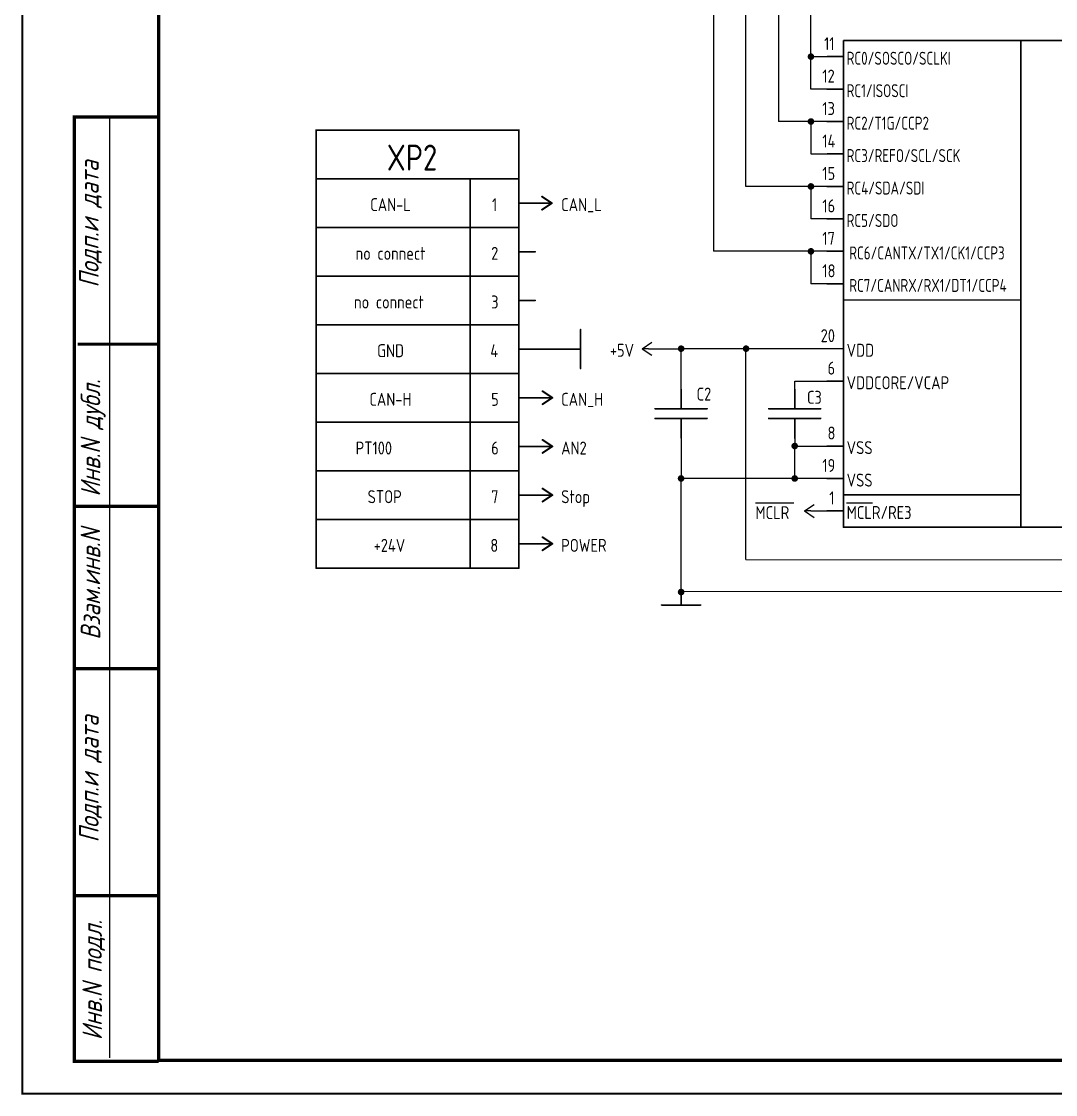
# Model space of a CAD drawing. Extents: x 5 to 425, y 5 to 303.
# Drawn here: x 4.9 to 164.1, y 4.9 to 170.2 of the extents above; entities that cross this region are included whole.
import ezdxf

# ---------------------------------------------------------------- set-up
doc = ezdxf.new("R2010")
doc.units = 0
doc.header["$MEASUREMENT"] = 0
doc.layers.get('0').update_dxf_attribs({"linetype": 'CONTINUOUS'})
for name, color, linetype in [('FOCN', 4, 'CONTINUOUS'), ('RAZM', 3, 'CONTINUOUS'), ('SHEET1', 2, 'CONTINUOUS')]:
    doc.layers.add(name, color=color, linetype=linetype)
doc.styles.add('ROMOND', font='romand.shx', dxfattribs={"width": 0.8, "oblique": 15, "height": 3})
doc.styles.add('sh', font='GOST_4.TTF', dxfattribs={"width": 0.9})
doc.styles.get("Standard").update_dxf_attribs({"font": 'GOST_3.TTF', "height": 4})

# ---------------------------------------------------------------- blocks, each defined once
blk = doc.blocks.new('UNIT_DISC')
at = {"linetype": 'Continuous', "const_width": 0.5}
blk.add_lwpolyline([(0.25, 0, 1), (-0.25, 0, 1)], format="xyb", close=True, dxfattribs=at)
blk = doc.blocks.new('2')
at = {"layer": 'SHEET1', "linetype": 'Continuous', "const_width": 0.254}
for points in [[(59.5, 72), (59.5, 78)], [(58.5, 75), (57.5, 75)], [(59.5, 75), (57.5, 75)]]:
    blk.add_lwpolyline(points, dxfattribs=at)
at = {"layer": 'SHEET1', "xscale": 0.254, "yscale": 0.254, "zscale": 0.254}
for p in [(59.5, 78), (57.5, 75), (57.5, 75), (58.5, 75), (59.5, 75), (59.5, 72)]:
    blk.add_blockref('UNIT_DISC', p, dxfattribs=at)
blk = doc.blocks.new('U8')
at = {"layer": 'SHEET1', "linetype": 'Continuous', "const_width": 0.254}
for points in [[(18.75, 48.75), (18.75, 41.25)], [(42.5, 48.75), (18.75, 48.75)], [(42.5, 47.5), (42.5, 48.75)], [(42.5, 48.75), (48.75, 48.75)], [(48.75, 48.75), (50, 48.75)], [(50, 48.75), (50, 42.5)], [(42.5, 41.25), (42.5, 47.5)], [(50, 45), (52.5, 45)], [(50, 45), (52.5, 45)], [(18.75, 41.25), (42.5, 41.25)], [(42.5, 41.25), (48.75, 41.25)], [(48.75, 41.25), (50, 41.25)], [(50, 42.5), (50, 41.25)]]:
    blk.add_lwpolyline(points, dxfattribs=at)
at = {"layer": 'SHEET1', "xscale": 0.254, "yscale": 0.254, "zscale": 0.254}
for p in [(18.75, 48.75), (18.75, 48.75), (42.5, 48.75), (42.5, 48.75), (42.5, 48.75), (48.75, 48.75), (48.75, 48.75), (50, 48.75), (50, 48.75), (42.5, 47.5), (42.5, 47.5), (50, 45), (50, 45), (52.5, 45), (52.5, 45), (18.75, 41.25), (18.75, 41.25), (42.5, 41.25), (42.5, 41.25), (42.5, 41.25), (48.75, 41.25), (48.75, 41.25), (50, 42.5), (50, 42.5), (50, 41.25), (50, 41.25)]:
    blk.add_blockref('UNIT_DISC', p, dxfattribs=at)
at = {"layer": 'SHEET1'}
for s, p in [('+24V', (27.62, 43.75)), ('8', (45.59, 43.75))]:
    blk.add_text(s, height=2, dxfattribs=at).set_placement(p)
blk = doc.blocks.new('U2')
at = {"layer": 'SHEET1', "linetype": 'Continuous', "const_width": 0.254}
for points in [[(18.75, 93.75), (18.75, 86.25)], [(42.5, 93.75), (18.75, 93.75)], [(42.5, 92.5), (42.5, 93.75)], [(42.5, 93.75), (48.75, 93.75)], [(42.5, 86.25), (42.5, 92.5)], [(48.75, 93.75), (50, 93.75)], [(50, 93.75), (50, 87.5)], [(50, 90), (52.5, 90)], [(50, 90), (52.5, 90)], [(18.75, 86.25), (42.5, 86.25)], [(42.5, 86.25), (48.75, 86.25)], [(48.75, 86.25), (50, 86.25)], [(50, 87.5), (50, 86.25)]]:
    blk.add_lwpolyline(points, dxfattribs=at)
at = {"layer": 'SHEET1', "xscale": 0.254, "yscale": 0.254, "zscale": 0.254}
for p in [(18.75, 93.75), (18.75, 93.75), (42.5, 93.75), (42.5, 93.75), (42.5, 93.75), (42.5, 92.5), (42.5, 92.5), (48.75, 93.75), (48.75, 93.75), (50, 93.75), (50, 93.75), (50, 90), (50, 90), (52.5, 90), (52.5, 90), (18.75, 86.25), (18.75, 86.25), (42.5, 86.25), (42.5, 86.25), (42.5, 86.25), (48.75, 86.25), (48.75, 86.25), (50, 87.5), (50, 87.5), (50, 86.25), (50, 86.25)]:
    blk.add_blockref('UNIT_DISC', p, dxfattribs=at)
at = {"layer": 'SHEET1'}
for s, p in [('no connect', (24.84, 88.75)), ('2', (45.72, 88.75))]:
    blk.add_text(s, height=2, dxfattribs=at).set_placement(p)
blk = doc.blocks.new('U4')
at = {"layer": 'SHEET1', "linetype": 'Continuous', "const_width": 0.254}
for points in [[(18.75, 78.75), (18.75, 71.25)], [(42.5, 78.75), (18.75, 78.75)], [(42.5, 77.5), (42.5, 78.75)], [(42.5, 78.75), (48.75, 78.75)], [(48.75, 78.75), (50, 78.75)], [(50, 78.75), (50, 72.5)], [(42.5, 71.25), (42.5, 77.5)], [(50, 75), (52.5, 75)], [(50, 75), (52.5, 75)], [(18.75, 71.25), (42.5, 71.25)], [(42.5, 71.25), (48.75, 71.25)], [(48.75, 71.25), (50, 71.25)], [(50, 72.5), (50, 71.25)]]:
    blk.add_lwpolyline(points, dxfattribs=at)
at = {"layer": 'SHEET1', "xscale": 0.254, "yscale": 0.254, "zscale": 0.254}
for p in [(18.75, 78.75), (18.75, 78.75), (42.5, 78.75), (42.5, 78.75), (42.5, 78.75), (48.75, 78.75), (48.75, 78.75), (50, 78.75), (50, 78.75), (42.5, 77.5), (42.5, 77.5), (50, 75), (50, 75), (52.5, 75), (52.5, 75), (18.75, 71.25), (18.75, 71.25), (42.5, 71.25), (42.5, 71.25), (42.5, 71.25), (48.75, 71.25), (48.75, 71.25), (50, 72.5), (50, 72.5), (50, 71.25), (50, 71.25)]:
    blk.add_blockref('UNIT_DISC', p, dxfattribs=at)
at = {"layer": 'SHEET1'}
for s, p in [('GND', (28.15, 73.75)), ('4', (45.59, 73.75))]:
    blk.add_text(s, height=2, dxfattribs=at).set_placement(p)
blk = doc.blocks.new('U1')
at = {"layer": 'SHEET1', "linetype": 'Continuous', "const_width": 0.254}
for points in [[(18.75, 101.25), (18.75, 93.75)], [(42.5, 101.25), (18.75, 101.25)], [(42.5, 100), (42.5, 101.25)], [(42.5, 101.25), (48.75, 101.25)], [(48.75, 101.25), (50, 101.25)], [(50, 101.25), (50, 95)], [(42.5, 93.75), (42.5, 100)], [(50, 97.5), (52.5, 97.5)], [(50, 97.5), (52.5, 97.5)], [(50, 95), (50, 93.75)], [(18.75, 93.75), (42.5, 93.75)], [(42.5, 93.75), (48.75, 93.75)], [(48.75, 93.75), (50, 93.75)]]:
    blk.add_lwpolyline(points, dxfattribs=at)
at = {"layer": 'SHEET1', "xscale": 0.254, "yscale": 0.254, "zscale": 0.254}
for p in [(18.75, 101.25), (18.75, 101.25), (42.5, 101.25), (42.5, 101.25), (42.5, 101.25), (48.75, 101.25), (48.75, 101.25), (50, 101.25), (50, 101.25), (42.5, 100), (42.5, 100), (50, 97.5), (50, 97.5), (52.5, 97.5), (52.5, 97.5), (50, 95), (50, 95), (18.75, 93.75), (18.75, 93.75), (42.5, 93.75), (42.5, 93.75), (42.5, 93.75), (48.75, 93.75), (48.75, 93.75), (50, 93.75), (50, 93.75)]:
    blk.add_blockref('UNIT_DISC', p, dxfattribs=at)
at = {"layer": 'SHEET1'}
for s, p in [('CAN-L', (27.09, 96.25)), ('1', (45.85, 96.25))]:
    blk.add_text(s, height=2, dxfattribs=at).set_placement(p)
blk = doc.blocks.new('U5')
at = {"layer": 'SHEET1', "linetype": 'Continuous', "const_width": 0.254}
for points in [[(18.75, 71.25), (18.75, 63.75)], [(42.5, 71.25), (18.75, 71.25)], [(42.5, 70), (42.5, 71.25)], [(42.5, 71.25), (48.75, 71.25)], [(48.75, 71.25), (50, 71.25)], [(50, 71.25), (50, 65)], [(42.5, 63.75), (42.5, 70)], [(50, 67.5), (52.5, 67.5)], [(50, 67.5), (52.5, 67.5)], [(50, 65), (50, 63.75)], [(18.75, 63.75), (42.5, 63.75)], [(42.5, 63.75), (48.75, 63.75)], [(48.75, 63.75), (50, 63.75)]]:
    blk.add_lwpolyline(points, dxfattribs=at)
at = {"layer": 'SHEET1', "xscale": 0.254, "yscale": 0.254, "zscale": 0.254}
for p in [(18.75, 71.25), (18.75, 71.25), (42.5, 71.25), (42.5, 71.25), (42.5, 71.25), (48.75, 71.25), (48.75, 71.25), (50, 71.25), (50, 71.25), (42.5, 70), (42.5, 70), (50, 67.5), (50, 67.5), (52.5, 67.5), (52.5, 67.5), (50, 65), (50, 65), (18.75, 63.75), (18.75, 63.75), (42.5, 63.75), (42.5, 63.75), (42.5, 63.75), (48.75, 63.75), (48.75, 63.75), (50, 63.75), (50, 63.75)]:
    blk.add_blockref('UNIT_DISC', p, dxfattribs=at)
at = {"layer": 'SHEET1'}
for s, p in [('CAN-H', (26.96, 66.25)), ('5', (45.72, 66.25))]:
    blk.add_text(s, height=2, dxfattribs=at).set_placement(p)

msp = doc.modelspace()

# ---------------------------------------------------------------- linework, layer by layer
at = {"linetype": 'Continuous'}
for points, const_width in [([(126.73, 164.8, 1), (126.22, 164.8, 1)], 0.508), ([(126.54, 164.8, 1), (126.41, 164.8, 1)], 0.127), ([(126.54, 164.8, 1), (126.41, 164.8, 1)], 0.127), ([(126.54, 164.8, 1), (126.41, 164.8, 1)], 0.127), ([(126.73, 154.8, 1), (126.22, 154.8, 1)], 0.508), ([(126.54, 154.8, 1), (126.41, 154.8, 1)], 0.127), ([(126.54, 154.8, 1), (126.41, 154.8, 1)], 0.127), ([(126.54, 154.8, 1), (126.41, 154.8, 1)], 0.127), ([(126.73, 144.8, 1), (126.22, 144.8, 1)], 0.508), ([(126.54, 144.8, 1), (126.41, 144.8, 1)], 0.127), ([(126.54, 144.8, 1), (126.41, 144.8, 1)], 0.127), ([(126.54, 144.8, 1), (126.41, 144.8, 1)], 0.127), ([(126.73, 134.8, 1), (126.22, 134.8, 1)], 0.508), ([(126.54, 134.8, 1), (126.41, 134.8, 1)], 0.127), ([(126.54, 134.8, 1), (126.41, 134.8, 1)], 0.127), ([(126.54, 134.8, 1), (126.41, 134.8, 1)], 0.127), ([(106.73, 119.8, 1), (106.22, 119.8, 1)], 0.508), ([(106.54, 119.8, 1), (106.41, 119.8, 1)], 0.127), ([(106.54, 119.8, 1), (106.41, 119.8, 1)], 0.127), ([(106.54, 119.8, 1), (106.41, 119.8, 1)], 0.127), ([(116.73, 119.8, 1), (116.22, 119.8, 1)], 0.508), ([(116.54, 119.8, 1), (116.41, 119.8, 1)], 0.127), ([(116.54, 119.8, 1), (116.41, 119.8, 1)], 0.127), ([(116.54, 119.8, 1), (116.41, 119.8, 1)], 0.127), ([(124.23, 104.8, 1), (123.72, 104.8, 1)], 0.508), ([(124.04, 104.8, 1), (123.91, 104.8, 1)], 0.127), ([(124.04, 104.8, 1), (123.91, 104.8, 1)], 0.127), ([(124.04, 104.8, 1), (123.91, 104.8, 1)], 0.127), ([(106.73, 99.8, 1), (106.22, 99.8, 1)], 0.508), ([(106.54, 99.8, 1), (106.41, 99.8, 1)], 0.127), ([(106.54, 99.8, 1), (106.41, 99.8, 1)], 0.127), ([(106.54, 99.8, 1), (106.41, 99.8, 1)], 0.127), ([(124.23, 99.8, 1), (123.72, 99.8, 1)], 0.508), ([(124.04, 99.8, 1), (123.91, 99.8, 1)], 0.127), ([(124.04, 99.8, 1), (123.91, 99.8, 1)], 0.127), ([(124.04, 99.8, 1), (123.91, 99.8, 1)], 0.127), ([(106.73, 82.3, 1), (106.22, 82.3, 1)], 0.508), ([(106.54, 82.3, 1), (106.41, 82.3, 1)], 0.127), ([(106.54, 82.3, 1), (106.41, 82.3, 1)], 0.127)]:
    msp.add_lwpolyline(points, format="xyb", close=True, dxfattribs=dict(at, const_width=const_width))
at = {"layer": 'FOCN'}
msp.add_line((18.5, 10.5), (18.5, 155.5), dxfattribs=at)
at = {"layer": 'FOCN', "const_width": 0.525, "flags": 128}
msp.add_lwpolyline([(26, 10.15), (419.75, 10.15), (419.75, 298.9), (26, 298.9)], close=True, dxfattribs=at)
at = {"layer": 'FOCN', "const_width": 0.5}
for points in [[(26, 155.5), (13, 155.5), (13, 10), (26, 10)], [(13.5, 120.5), (26, 120.5)], [(13, 95.5), (26, 95.5)], [(13, 70.5), (26, 70.5)], [(13, 35.5), (26, 35.5)]]:
    msp.add_lwpolyline(points, dxfattribs=at)
at = {"layer": 'RAZM', "const_width": 0.263}
msp.add_lwpolyline([(5, 5), (425, 5), (425, 303), (5, 303)], close=True, dxfattribs=at)
at = {"layer": 'SHEET1', "linetype": 'Continuous'}
for p, q in [((111.47, 189.8), (111.47, 134.8)), ((116.47, 144.8), (116.47, 184.8)), ((121.47, 179.8), (121.47, 154.8)), ((126.47, 164.8), (126.47, 174.8)), ((126.47, 164.8), (128.97, 164.8)), ((126.47, 159.8), (126.47, 164.8)), ((128.97, 159.8), (126.47, 159.8)), ((126.47, 154.8), (121.47, 154.8)), ((126.47, 154.8), (126.47, 149.8)), ((128.97, 154.8), (126.47, 154.8)), ((126.47, 149.8), (128.97, 149.8)), ((126.47, 144.8), (116.47, 144.8)), ((128.97, 144.8), (126.47, 144.8)), ((126.47, 144.8), (126.47, 139.8)), ((128.97, 139.8), (126.47, 139.8)), ((126.47, 134.8), (111.47, 134.8)), ((128.97, 134.8), (126.47, 134.8)), ((126.47, 134.8), (126.47, 129.8)), ((128.97, 129.8), (126.47, 129.8)), ((100.47, 119.8), (101.97, 120.8)), ((100.47, 119.8), (101.97, 118.8)), ((101.47, 119.8), (100.47, 119.8)), ((101.47, 119.8), (106.47, 119.8)), ((116.47, 119.8), (106.47, 119.8)), ((106.47, 113.55), (106.47, 119.8)), ((128.97, 119.8), (116.47, 119.8)), ((116.47, 87.3), (116.47, 119.8)), ((123.97, 114.8), (128.97, 114.8)), ((123.97, 113.55), (123.97, 114.8)), ((106.47, 106.05), (106.47, 99.8)), ((123.97, 106.05), (123.97, 104.8)), ((123.97, 104.8), (128.97, 104.8)), ((123.97, 99.8), (123.97, 104.8)), ((123.97, 99.8), (106.47, 99.8)), ((106.47, 82.3), (106.47, 99.8)), ((128.97, 99.8), (123.97, 99.8)), ((117.92, 96.03), (123.85, 96.03)), ((131.97, 96.05), (135.94, 96.05)), ((125.47, 94.8), (126.97, 95.8)), ((126.47, 94.8), (125.47, 94.8)), ((125.47, 94.8), (126.97, 93.8)), ((126.47, 94.8), (128.97, 94.8)), ((116.47, 87.3), (331.5, 87.24)), ((266.5, 82.24), (106.47, 82.36))]:
    msp.add_line(p, q, dxfattribs=at)
for points, const_width in [([(131.47, 92.3), (131.47, 167.3)], 0.254), ([(219.02, 167.24), (131.47, 167.3)], 0.254), ([(158.8, 92.28), (158.8, 167.28)], 0.254), ([(131.47, 164.8), (128.97, 164.8)], 0.254), ([(131.47, 164.8), (128.97, 164.8)], 0.254), ([(131.47, 159.8), (128.97, 159.8)], 0.254), ([(131.47, 159.8), (128.97, 159.8)], 0.254), ([(131.47, 154.8), (128.97, 154.8)], 0.254), ([(131.47, 154.8), (128.97, 154.8)], 0.254), ([(50.25, 145.99), (50.25, 153.49)], 0.254), ([(50.25, 153.49), (81.5, 153.49)], 0.254), ([(81.5, 153.49), (81.5, 145.99)], 0.254), ([(131.47, 149.8), (128.97, 149.8)], 0.254), ([(131.47, 149.8), (128.97, 149.8)], 0.254), ([(131.47, 144.8), (128.97, 144.8)], 0.254), ([(131.47, 144.8), (128.97, 144.8)], 0.254), ([(86.5, 142.24), (84, 142.24)], 0.254), ([(86.56, 142.22), (85.06, 143.22)], 0.3), ([(86.56, 142.22), (85.06, 141.22)], 0.3), ([(131.47, 139.8), (128.97, 139.8)], 0.254), ([(131.47, 139.8), (128.97, 139.8)], 0.254), ([(131.47, 134.8), (128.97, 134.8)], 0.254), ([(131.47, 134.8), (128.97, 134.8)], 0.254), ([(50.25, 130.99), (50.25, 123.49)], 0.254), ([(74, 130.99), (50.25, 130.99)], 0.254), ([(74, 129.74), (74, 130.99)], 0.254), ([(74, 130.99), (80.25, 130.99)], 0.254), ([(80.25, 130.99), (81.5, 130.99)], 0.254), ([(81.5, 130.99), (81.5, 124.74)], 0.254), ([(74, 123.49), (74, 129.74)], 0.254), ([(131.47, 129.8), (128.97, 129.8)], 0.254), ([(131.47, 129.8), (128.97, 129.8)], 0.254), ([(81.5, 127.24), (84, 127.24)], 0.254), ([(81.5, 127.24), (84, 127.24)], 0.254), ([(131.47, 127.3), (158.8, 127.3)], 0.254), ([(81.5, 124.74), (81.5, 123.49)], 0.254), ([(50.25, 123.49), (74, 123.49)], 0.254), ([(74, 123.49), (80.25, 123.49)], 0.254), ([(80.25, 123.49), (81.5, 123.49)], 0.254), ([(89, 119.74), (84, 119.74)], 0.254), ([(131.47, 119.8), (128.97, 119.8)], 0.254), ([(131.47, 119.8), (128.97, 119.8)], 0.254), ([(131.47, 114.8), (128.97, 114.8)], 0.254), ([(128.97, 114.8), (131.47, 114.8)], 0.254), ([(86.64, 112.24), (85.14, 113.24)], 0.3), ([(106.47, 110.55), (106.47, 113.55)], 0.254), ([(106.47, 113.55), (106.47, 110.55)], 0.254), ([(123.97, 110.55), (123.97, 113.55)], 0.254), ([(123.97, 113.55), (123.97, 110.55)], 0.254), ([(86.5, 112.24), (84, 112.24)], 0.254), ([(86.64, 112.24), (85.14, 111.24)], 0.3), ([(106.47, 109.05), (106.47, 106.05)], 0.254), ([(106.47, 109.05), (106.47, 106.05)], 0.254), ([(123.97, 109.05), (123.97, 106.05)], 0.254), ([(123.97, 109.05), (123.97, 106.05)], 0.254), ([(50.25, 108.49), (50.25, 100.99)], 0.254), ([(74, 108.49), (50.25, 108.49)], 0.254), ([(74, 107.24), (74, 108.49)], 0.254), ([(74, 108.49), (80.25, 108.49)], 0.254), ([(80.25, 108.49), (81.5, 108.49)], 0.254), ([(81.5, 108.49), (81.5, 102.24)], 0.254), ([(74, 100.99), (74, 107.24)], 0.254), ([(86.64, 104.74), (85.14, 105.74)], 0.3), ([(81.5, 104.74), (84, 104.74)], 0.254), ([(81.5, 104.74), (84, 104.74)], 0.254), ([(86.5, 104.74), (84, 104.74)], 0.254), ([(86.64, 104.74), (85.14, 103.74)], 0.3), ([(131.47, 104.8), (128.97, 104.8)], 0.254), ([(131.47, 104.8), (128.97, 104.8)], 0.254), ([(50.25, 100.99), (50.25, 93.49)], 0.254), ([(74, 100.99), (50.25, 100.99)], 0.254), ([(50.25, 100.99), (74, 100.99)], 0.254), ([(74, 99.74), (74, 100.99)], 0.254), ([(74, 100.99), (80.25, 100.99)], 0.254), ([(74, 100.99), (80.25, 100.99)], 0.254), ([(80.25, 100.99), (81.5, 100.99)], 0.254), ([(80.25, 100.99), (81.5, 100.99)], 0.254), ([(81.5, 102.24), (81.5, 100.99)], 0.254), ([(81.5, 100.99), (81.5, 94.74)], 0.254), ([(74, 93.49), (74, 99.74)], 0.254), ([(131.47, 99.8), (128.97, 99.8)], 0.254), ([(131.47, 99.8), (128.97, 99.8)], 0.254), ([(86.64, 97.24), (85.14, 98.24)], 0.3), ([(81.5, 97.24), (84, 97.24)], 0.254), ([(81.5, 97.24), (84, 97.24)], 0.254), ([(86.5, 97.24), (84, 97.24)], 0.254), ([(86.64, 97.24), (85.14, 96.24)], 0.3), ([(131.47, 97.3), (158.8, 97.3)], 0.254), ([(81.5, 94.74), (81.5, 93.49)], 0.254), ([(131.47, 94.8), (128.97, 94.8)], 0.254), ([(131.47, 94.8), (128.97, 94.8)], 0.254), ([(50.25, 93.49), (74, 93.49)], 0.254), ([(74, 93.49), (80.25, 93.49)], 0.254), ([(80.25, 93.49), (81.5, 93.49)], 0.254), ([(219.02, 92.24), (131.41, 92.3)], 0.254), ([(86.5, 89.74), (84, 89.74)], 0.254), ([(86.64, 89.74), (85.14, 90.74)], 0.3), ([(86.64, 89.74), (85.14, 88.74)], 0.3), ([(106.47, 81.3), (106.47, 82.3)], 0.254), ([(106.47, 80.3), (106.47, 82.3)], 0.254), ([(103.47, 80.3), (109.47, 80.3)], 0.254)]:
    msp.add_lwpolyline(points, dxfattribs=dict(at, const_width=const_width))
at = {"layer": 'SHEET1', "color": 5, "linetype": 'Continuous', "const_width": 0.254}
for points in [[(110.47, 110.55), (102.47, 110.55)], [(110.47, 109.05), (102.47, 109.05)], [(127.97, 110.55), (119.97, 110.55)], [(127.97, 109.05), (119.97, 109.05)]]:
    msp.add_lwpolyline(points, dxfattribs=at)

# ---------------------------------------------------------------- block references
for name in ['U1', 'U2', 'U4', '2', 'U5', 'U8']:
    msp.add_blockref(name, (31.5, 44.74))
at = {"layer": 'SHEET1'}
for p, xscale, yscale, zscale in [((153.97, 167.3), 0.254, 0.254, 0.254), ((128.97, 164.8), 0.254, 0.254, 0.254), ((128.97, 164.8), 0.254, 0.254, 0.254), ((131.47, 164.8), 0.254, 0.254, 0.254), ((131.47, 164.8), 0.254, 0.254, 0.254), ((128.97, 159.8), 0.254, 0.254, 0.254), ((128.97, 159.8), 0.254, 0.254, 0.254), ((131.47, 159.8), 0.254, 0.254, 0.254), ((131.47, 159.8), 0.254, 0.254, 0.254), ((128.97, 154.8), 0.254, 0.254, 0.254), ((128.97, 154.8), 0.254, 0.254, 0.254), ((131.47, 154.8), 0.254, 0.254, 0.254), ((131.47, 154.8), 0.254, 0.254, 0.254), ((50.25, 153.49), 0.254, 0.254, 0.254), ((50.25, 153.49), 0.254, 0.254, 0.254), ((81.5, 153.49), 0.254, 0.254, 0.254), ((81.5, 153.49), 0.254, 0.254, 0.254), ((128.97, 149.8), 0.254, 0.254, 0.254), ((128.97, 149.8), 0.254, 0.254, 0.254), ((131.47, 149.8), 0.254, 0.254, 0.254), ((131.47, 149.8), 0.254, 0.254, 0.254), ((50.25, 145.99), 0.254, 0.254, 0.254), ((81.5, 145.99), 0.254, 0.254, 0.254), ((128.97, 144.8), 0.254, 0.254, 0.254), ((128.97, 144.8), 0.254, 0.254, 0.254), ((131.47, 144.8), 0.254, 0.254, 0.254), ((131.47, 144.8), 0.254, 0.254, 0.254), ((84, 142.24), 0.254, 0.254, 0.254), ((85.06, 143.22), 0.3, 0.3, 0.3), ((85.56, 142.22), 0.254, 0.254, 0.254), ((86.56, 142.22), 0.3, 0.3, 0.3), ((86.56, 142.22), 0.3, 0.3, 0.3), ((85.06, 141.22), 0.3, 0.3, 0.3), ((128.97, 139.8), 0.254, 0.254, 0.254), ((128.97, 139.8), 0.254, 0.254, 0.254), ((131.47, 139.8), 0.254, 0.254, 0.254), ((131.47, 139.8), 0.254, 0.254, 0.254), ((84, 134.74), 0.254, 0.254, 0.254), ((128.97, 134.8), 0.254, 0.254, 0.254), ((128.97, 134.8), 0.254, 0.254, 0.254), ((131.47, 134.8), 0.254, 0.254, 0.254), ((131.47, 134.8), 0.254, 0.254, 0.254), ((50.25, 130.99), 0.254, 0.254, 0.254), ((50.25, 130.99), 0.254, 0.254, 0.254), ((74, 130.99), 0.254, 0.254, 0.254), ((74, 130.99), 0.254, 0.254, 0.254), ((74, 130.99), 0.254, 0.254, 0.254), ((80.25, 130.99), 0.254, 0.254, 0.254), ((80.25, 130.99), 0.254, 0.254, 0.254), ((81.5, 130.99), 0.254, 0.254, 0.254), ((81.5, 130.99), 0.254, 0.254, 0.254), ((74, 129.74), 0.254, 0.254, 0.254), ((74, 129.74), 0.254, 0.254, 0.254), ((128.97, 129.8), 0.254, 0.254, 0.254), ((128.97, 129.8), 0.254, 0.254, 0.254), ((131.47, 129.8), 0.254, 0.254, 0.254), ((131.47, 129.8), 0.254, 0.254, 0.254), ((81.5, 127.24), 0.254, 0.254, 0.254), ((81.5, 127.24), 0.254, 0.254, 0.254), ((84, 127.24), 0.254, 0.254, 0.254), ((84, 127.24), 0.254, 0.254, 0.254), ((84, 127.24), 0.254, 0.254, 0.254), ((131.47, 127.3), 0.254, 0.254, 0.254), ((153.97, 127.3), 0.254, 0.254, 0.254), ((81.5, 124.74), 0.254, 0.254, 0.254), ((81.5, 124.74), 0.254, 0.254, 0.254), ((50.25, 123.49), 0.254, 0.254, 0.254), ((50.25, 123.49), 0.254, 0.254, 0.254), ((74, 123.49), 0.254, 0.254, 0.254), ((74, 123.49), 0.254, 0.254, 0.254), ((74, 123.49), 0.254, 0.254, 0.254), ((80.25, 123.49), 0.254, 0.254, 0.254), ((80.25, 123.49), 0.254, 0.254, 0.254), ((81.5, 123.49), 0.254, 0.254, 0.254), ((81.5, 123.49), 0.254, 0.254, 0.254), ((84, 119.74), 0.254, 0.254, 0.254), ((89, 119.74), 0.254, 0.254, 0.254), ((128.97, 119.8), 0.254, 0.254, 0.254), ((128.97, 119.8), 0.254, 0.254, 0.254), ((131.47, 119.8), 0.254, 0.254, 0.254), ((131.47, 119.8), 0.254, 0.254, 0.254), ((128.97, 114.8), 0.254, 0.254, 0.254), ((128.97, 114.8), 0.254, 0.254, 0.254), ((131.47, 114.8), 0.254, 0.254, 0.254), ((131.47, 114.8), 0.254, 0.254, 0.254), ((85.14, 113.24), 0.3, 0.3, 0.3), ((106.47, 113.55), 0.254, 0.254, 0.254), ((106.47, 113.55), 0.254, 0.254, 0.254), ((123.97, 113.55), 0.254, 0.254, 0.254), ((123.97, 113.55), 0.254, 0.254, 0.254), ((84, 112.24), 0.254, 0.254, 0.254), ((85.14, 111.24), 0.3, 0.3, 0.3), ((85.64, 112.24), 0.254, 0.254, 0.254), ((86.64, 112.24), 0.3, 0.3, 0.3), ((86.64, 112.24), 0.3, 0.3, 0.3), ((102.47, 110.55), 0.254, 0.254, 0.254), ((102.47, 109.05), 0.254, 0.254, 0.254), ((106.47, 110.55), 0.254, 0.254, 0.254), ((106.47, 110.55), 0.254, 0.254, 0.254), ((106.47, 109.05), 0.254, 0.254, 0.254), ((106.47, 109.05), 0.254, 0.254, 0.254), ((123.97, 110.55), 0.254, 0.254, 0.254), ((123.97, 110.55), 0.254, 0.254, 0.254), ((123.97, 109.05), 0.254, 0.254, 0.254), ((123.97, 109.05), 0.254, 0.254, 0.254), ((127.97, 110.55), 0.254, 0.254, 0.254), ((127.97, 109.05), 0.254, 0.254, 0.254), ((50.25, 108.49), 0.254, 0.254, 0.254), ((50.25, 108.49), 0.254, 0.254, 0.254), ((74, 108.49), 0.254, 0.254, 0.254), ((74, 108.49), 0.254, 0.254, 0.254), ((74, 108.49), 0.254, 0.254, 0.254), ((80.25, 108.49), 0.254, 0.254, 0.254), ((80.25, 108.49), 0.254, 0.254, 0.254), ((81.5, 108.49), 0.254, 0.254, 0.254), ((81.5, 108.49), 0.254, 0.254, 0.254), ((74, 107.24), 0.254, 0.254, 0.254), ((74, 107.24), 0.254, 0.254, 0.254), ((85.14, 105.74), 0.3, 0.3, 0.3), ((106.47, 106.05), 0.254, 0.254, 0.254), ((106.47, 106.05), 0.254, 0.254, 0.254), ((123.97, 106.05), 0.254, 0.254, 0.254), ((123.97, 106.05), 0.254, 0.254, 0.254), ((81.5, 104.74), 0.254, 0.254, 0.254), ((81.5, 104.74), 0.254, 0.254, 0.254), ((84, 104.74), 0.254, 0.254, 0.254), ((84, 104.74), 0.254, 0.254, 0.254), ((84, 104.74), 0.254, 0.254, 0.254), ((85.64, 104.74), 0.254, 0.254, 0.254), ((86.64, 104.74), 0.3, 0.3, 0.3), ((86.64, 104.74), 0.3, 0.3, 0.3), ((128.97, 104.8), 0.254, 0.254, 0.254), ((128.97, 104.8), 0.254, 0.254, 0.254), ((131.47, 104.8), 0.254, 0.254, 0.254), ((131.47, 104.8), 0.254, 0.254, 0.254), ((85.14, 103.74), 0.3, 0.3, 0.3), ((50.25, 100.99), 0.254, 0.254, 0.254), ((50.25, 100.99), 0.254, 0.254, 0.254), ((50.25, 100.99), 0.254, 0.254, 0.254), ((50.25, 100.99), 0.254, 0.254, 0.254), ((74, 100.99), 0.254, 0.254, 0.254), ((74, 100.99), 0.254, 0.254, 0.254), ((74, 100.99), 0.254, 0.254, 0.254), ((74, 100.99), 0.254, 0.254, 0.254), ((74, 100.99), 0.254, 0.254, 0.254), ((74, 100.99), 0.254, 0.254, 0.254), ((80.25, 100.99), 0.254, 0.254, 0.254), ((80.25, 100.99), 0.254, 0.254, 0.254), ((80.25, 100.99), 0.254, 0.254, 0.254), ((80.25, 100.99), 0.254, 0.254, 0.254), ((81.5, 102.24), 0.254, 0.254, 0.254), ((81.5, 102.24), 0.254, 0.254, 0.254), ((81.5, 100.99), 0.254, 0.254, 0.254), ((81.5, 100.99), 0.254, 0.254, 0.254), ((81.5, 100.99), 0.254, 0.254, 0.254), ((81.5, 100.99), 0.254, 0.254, 0.254), ((74, 99.74), 0.254, 0.254, 0.254), ((74, 99.74), 0.254, 0.254, 0.254), ((128.97, 99.8), 0.254, 0.254, 0.254), ((128.97, 99.8), 0.254, 0.254, 0.254), ((131.47, 99.8), 0.254, 0.254, 0.254), ((131.47, 99.8), 0.254, 0.254, 0.254), ((85.14, 98.24), 0.3, 0.3, 0.3), ((81.5, 97.24), 0.254, 0.254, 0.254), ((81.5, 97.24), 0.254, 0.254, 0.254), ((84, 97.24), 0.254, 0.254, 0.254), ((84, 97.24), 0.254, 0.254, 0.254), ((84, 97.24), 0.254, 0.254, 0.254), ((85.14, 96.24), 0.3, 0.3, 0.3), ((85.64, 97.24), 0.254, 0.254, 0.254), ((86.64, 97.24), 0.3, 0.3, 0.3), ((86.64, 97.24), 0.3, 0.3, 0.3), ((131.47, 97.3), 0.254, 0.254, 0.254), ((153.97, 97.3), 0.254, 0.254, 0.254), ((81.5, 94.74), 0.254, 0.254, 0.254), ((81.5, 94.74), 0.254, 0.254, 0.254), ((128.97, 94.8), 0.254, 0.254, 0.254), ((128.97, 94.8), 0.254, 0.254, 0.254), ((131.47, 94.8), 0.254, 0.254, 0.254), ((131.47, 94.8), 0.254, 0.254, 0.254), ((50.25, 93.49), 0.254, 0.254, 0.254), ((50.25, 93.49), 0.254, 0.254, 0.254), ((74, 93.49), 0.254, 0.254, 0.254), ((74, 93.49), 0.254, 0.254, 0.254), ((74, 93.49), 0.254, 0.254, 0.254), ((80.25, 93.49), 0.254, 0.254, 0.254), ((80.25, 93.49), 0.254, 0.254, 0.254), ((81.5, 93.49), 0.254, 0.254, 0.254), ((81.5, 93.49), 0.254, 0.254, 0.254), ((131.47, 92.3), 0.254, 0.254, 0.254), ((131.47, 92.3), 0.254, 0.254, 0.254), ((153.97, 92.3), 0.254, 0.254, 0.254), ((84, 89.74), 0.254, 0.254, 0.254), ((85.14, 90.74), 0.3, 0.3, 0.3), ((85.64, 89.74), 0.254, 0.254, 0.254), ((86.64, 89.74), 0.3, 0.3, 0.3), ((86.64, 89.74), 0.3, 0.3, 0.3), ((85.14, 88.74), 0.3, 0.3, 0.3), ((106.47, 82.3), 0.254, 0.254, 0.254), ((106.47, 82.3), 0.254, 0.254, 0.254), ((106.47, 81.3), 0.254, 0.254, 0.254), ((103.47, 80.3), 0.254, 0.254, 0.254), ((106.47, 80.3), 0.254, 0.254, 0.254), ((109.47, 80.3), 0.254, 0.254, 0.254)]:
    msp.add_blockref('UNIT_DISC', p, dxfattribs=dict(at, xscale=xscale, yscale=yscale, zscale=zscale))
at = {"layer": 'SHEET1', "color": 5, "xscale": 0.254, "yscale": 0.254, "zscale": 0.254}
for p in [(110.47, 110.55), (110.47, 109.05), (119.97, 110.55), (119.97, 109.05)]:
    msp.add_blockref('UNIT_DISC', p, dxfattribs=at)

# ---------------------------------------------------------------- texts
at = {"layer": 'RAZM', "char_height": 3, "rotation": 90, "style": 'ROMOND'}
for s, insert, width, attachment_point in [('Подп.и дата', (15.5, 139), 33.25, 5), ('Инв.N дубл.', (14, 97), 24.5, 1), ('Взам.инв.N', (15.5, 83.5), 21.5, 5), ('Подп.и дата', (15.5, 53.5), 32, 5), ('Инв.N\\fRomanD|b0|i0|c204|p2; \\Fromand.shx;подл.', (16, 22.5), 23, 5)]:
    msp.add_mtext(s, dxfattribs=dict(at, insert=insert, width=width, attachment_point=attachment_point))
at = {"layer": 'SHEET1'}
for s, height, p in [('11', 2, (128.5, 165.8)), ('12', 2, (128.23, 160.8)), ('13', 2, (128.23, 155.8)), ('14', 2, (128.23, 150.8)), ('XP2', 4, (61.15, 147.24)), ('15', 2, (128.23, 145.8)), ('CAN_L', 2, (88, 140.99)), ('16', 2, (128.23, 140.8)), ('17', 2, (128.23, 135.8)), ('18', 2, (128.23, 130.8)), ('no connect', 2, (56.1, 125.99)), ('3', 2, (77.22, 125.99)), ('20', 2, (127.97, 120.8)), ('+5V', 2, (95.5, 118.55)), ('VDD', 2, (131.97, 118.55)), ('6', 2, (129.03, 115.8)), ('VDDCORE/VCAP', 2, (131.97, 113.55)), ('CAN_H', 2, (88, 110.99)), ('C2', 2, (108.86, 111.8)), ('C3', 2, (125.86, 111.3)), ('8', 2, (129.03, 105.8)), ('PT100', 2, (56.34, 103.49)), ('6', 2, (77.22, 103.49)), ('AN2', 2, (88, 103.49)), ('VSS', 2, (131.97, 103.55)), ('19', 2, (128.23, 100.8)), ('VSS', 2, (131.97, 98.55)), ('STOP', 2, (58.19, 95.99)), ('7', 2, (77.22, 95.99)), ('Stop', 2, (88, 95.99)), ('1', 2, (129.29, 95.8)), ('MCLR', 2, (117.92, 93.53)), ('MCLR/RE3', 2, (131.97, 93.55)), ('POWER', 2, (88, 88.49))]:
    msp.add_text(s, height=height, dxfattribs=at).set_placement(p)
at = {"layer": 'SHEET1', "style": 'sh', "width": 0.9}
for s, p in [('RC0/SOSCO/SCLKI', (131.97, 163.55)), ('RC1/ISOSCI', (131.97, 158.55)), ('RC2/T1G/CCP2', (131.97, 153.55)), ('RC3/REFO/SCL/SCK', (131.97, 148.55)), ('RC4/SDA/SDI', (131.97, 143.55)), ('RC5/SDO', (131.97, 138.55)), ('RC6/CANTX/TX1/CK1/CCP3', (132.37, 133.55)), ('RC7/CANRX/RX1/DT1/CCP4', (132.37, 128.55))]:
    msp.add_text(s, height=2, dxfattribs=at).set_placement(p)

doc.saveas('drawing.dxf')
